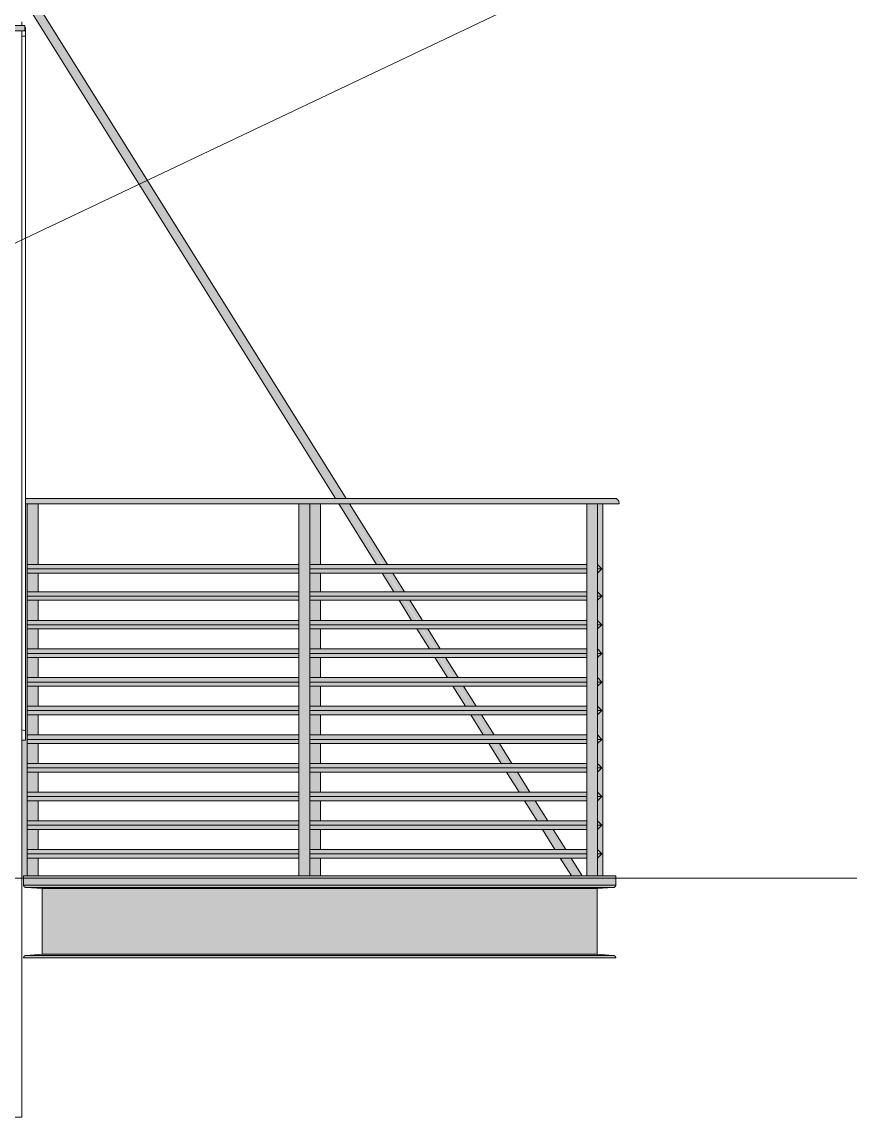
# Model space of a CAD drawing. Header units: inches. Extents: x 1750 to 8392, y -297 to 660.
# Drawn here: x 7024.7 to 7115.7, y 109.7 to 230.1 of the extents above; entities that cross this region are included whole.
import ezdxf

# ---------------------------------------------------------------- set-up
doc = ezdxf.new("R2010")
doc.units = ezdxf.units.IN
doc.header["$MEASUREMENT"] = 0
doc.linetypes.add('Grid Line 1_2_', pattern=[0.875, 0.5, -0.125, 0.125, -0.125])
for name, color, linetype, lineweight in [('0-4', 50, 'Continuous', 5), ('A-FLOR-3', 192, 'Continuous', 5), ('A-FLOR-4', 192, 'Continuous', 9), ('A-FLOR-HRAL', 11, 'Continuous', 9), ('A-FLOR-LEVL-1', 51, 'Grid Line 1_2_', 9), ('A-GLAZ-1', 151, 'Continuous', 9), ('A-GLAZ-2', 151, 'Continuous', 20), ('A-WALL-1', 113, 'Continuous', 9), ('G-ANNO-TEXT', 231, 'Continuous', 9)]:
    doc.layers.add(name, color=color, linetype=linetype, lineweight=lineweight)

# ---------------------------------------------------------------- blocks, each defined once
blk = doc.blocks.new('CTR - 1st Phase -Stairs _ Elevators_rvt-2-BUILDING ELEVATION - NORTH')
at = {"layer": 'A-FLOR-LEVL-1'}
blk.add_line((-12376.81, 136), (-9659.78, 136), dxfattribs=at)
blk = doc.blocks.new('Basic Wall _ EXT - FIBER CEMENT - LARGE - ___-2505168-BUILDING ELEVATION - NORTH')
at = {"layer": 'A-WALL-1'}
h = blk.add_hatch(color=256, dxfattribs=at)
h.paths.add_polyline_path([(-9981.91, 229.15), (-9979.87, 229.15), (-9979.87, 229.73), (-10133.33, 229.73), (-10133.33, 229.5), (-10127.79, 229.5), (-10127.79, 229.15), (-10089.01, 229.15), (-10089.01, 229.5), (-10050.99, 229.5), (-10050.99, 229.15), (-10050.61, 229.15), (-10050.61, 229.5), (-10012.59, 229.5), (-10012.59, 229.15), (-9983.22, 229.15)], flags=0)
h.paths.add_polyline_path([(-12117.93, 229.15), (-12086, 229.15), (-12086, 229.5), (-12047.98, 229.5), (-12047.98, 229.15), (-12047.6, 229.15), (-12047.6, 229.5), (-12009.58, 229.5), (-12009.58, 229.15), (-12005.99, 229.15), (-12005.99, 229.73), (-12118.91, 229.73), (-12118.91, 229.15), (-12117.97, 229.15)], flags=0)
h.paths.add_polyline_path([(-11995.94, 229.15), (-11965.44, 229.15), (-11965.44, 229.73), (-11995.94, 229.73)], flags=0)
h.paths.add_polyline_path([(-11964.44, 229.15), (-11861.95, 229.15), (-11861.95, 229.73), (-11964.44, 229.73)], flags=0)
h.paths.add_polyline_path([(-11860.95, 229.15), (-11817.01, 229.15), (-11817.01, 229.5), (-11778.99, 229.5), (-11778.99, 229.15), (-11663.41, 229.15), (-11663.41, 229.5), (-11625.39, 229.5), (-11625.39, 229.15), (-11625.01, 229.15), (-11625.01, 229.5), (-11586.99, 229.5), (-11586.99, 229.15), (-11428.98, 229.15), (-11428.98, 229.73), (-11860.95, 229.73), (-11860.95, 229.5)], flags=0)
h.paths.add_polyline_path([(-11427.98, 229.15), (-11394.24, 229.15), (-11394.24, 229.5), (-11356.22, 229.5), (-11356.22, 229.15), (-11321.9, 229.15), (-11321.9, 229.73), (-11427.98, 229.73)], flags=0)
h.paths.add_polyline_path([(-11320.9, 229.15), (-11208.91, 229.15), (-11208.91, 229.73), (-11320.9, 229.73), (-11320.9, 229.5)], flags=0)
h.paths.add_polyline_path([(-10167.14, 229.15), (-10165.81, 229.15), (-10165.81, 229.5), (-10134.33, 229.5), (-10134.33, 229.73), (-10236.83, 229.73), (-10236.83, 229.15), (-10167.33, 229.15)], flags=0)
h.paths.add_polyline_path([(-10238.78, 229.15), (-10237.83, 229.15), (-10237.83, 229.73), (-11207.91, 229.73), (-11207.91, 229.15), (-11202.61, 229.15), (-11202.61, 229.5), (-11164.59, 229.5), (-11164.59, 229.15), (-11049.01, 229.15), (-11049.01, 229.5), (-11010.99, 229.5), (-11010.99, 229.15), (-11010.61, 229.15), (-11010.61, 229.5), (-10972.59, 229.5), (-10972.55, 229.15), (-10895.41, 229.15), (-10895.41, 229.5), (-10857.39, 229.5), (-10857.39, 229.15), (-10818.99, 229.15), (-10818.99, 229.5), (-10780.97, 229.5), (-10780.97, 229.15), (-10665.2, 229.15), (-10665.2, 229.5), (-10627.18, 229.5), (-10627.18, 229.15), (-10626.8, 229.15), (-10626.8, 229.5), (-10588.78, 229.5), (-10588.78, 229.15), (-10473.01, 229.15), (-10473.01, 229.5), (-10434.99, 229.5), (-10434.99, 229.15), (-10319.41, 229.15), (-10319.41, 229.5), (-10281.39, 229.5), (-10281.39, 229.15), (-10281.01, 229.15), (-10281.01, 229.5), (-10242.99, 229.5), (-10242.99, 229.15), (-10239.52, 229.15)], flags=0)
for p, q in [((-10133.33, 229.73), (-9979.87, 229.73)), ((-10012.59, 229.15), (-9979.87, 229.15)), ((-9980.19, 229.75), (-9979.87, 229.73)), ((-9979.87, 229.73), (-9979.87, 229.15))]:
    blk.add_line(p, q, dxfattribs=at)
blk = doc.blocks.new('Window-Double_Hung-Andersen-400_Series-Tilt_Wash - 2nd Floor-2637013-BUILDING ELEVATION - NORTH')
at = {"layer": 'A-GLAZ-2'}
for p, q in [((-9979.81, 229.5), (-9979.87, 229.5)), ((-9979.81, 151.19), (-9979.81, 229.5)), ((-9979.81, 228.56), (-9980.19, 228.56)), ((-9979.81, 152.22), (-9980.19, 152.32)), ((-9980.19, 151.19), (-9979.81, 151.19))]:
    blk.add_line(p, q, dxfattribs=at)
blk = doc.blocks.new('Railing - Baluster_01-V76-BUILDING ELEVATION - NORTH')
at = {"layer": 'A-FLOR-HRAL'}
h = blk.add_hatch(color=256, dxfattribs=at)
h.paths.add_polyline_path([(-12150.21, 136.25), (-12149.03, 136.25), (-12149.03, 138.2), (-12150.21, 138.2)], flags=0)
h.paths.add_polyline_path([(-12149.03, 139.15), (-12149.03, 141.35), (-12150.21, 141.35), (-12150.21, 139.15)], flags=0)
h.paths.add_polyline_path([(-12150.21, 142.3), (-12149.03, 142.3), (-12149.03, 144.5), (-12150.21, 144.5), (-12150.21, 144.12)], flags=0)
h.paths.add_polyline_path([(-12149.03, 145.45), (-12149.03, 147.65), (-12150.21, 147.65), (-12150.21, 145.45)], flags=0)
h.paths.add_polyline_path([(-12149.03, 148.6), (-12149.03, 150.8), (-12150.21, 150.8), (-12150.21, 148.6)], flags=0)
h.paths.add_polyline_path([(-12150.21, 151.75), (-12149.03, 151.75), (-12149.03, 153.95), (-12150.21, 153.95)], flags=0)
h.paths.add_polyline_path([(-12149.03, 154.9), (-12149.03, 157.1), (-12150.21, 157.1), (-12150.21, 154.9)], flags=0)
h.paths.add_polyline_path([(-12150.21, 158.05), (-12149.03, 158.05), (-12149.03, 160.25), (-12150.21, 160.25)], flags=0)
h.paths.add_polyline_path([(-12150.21, 161.2), (-12149.03, 161.2), (-12149.03, 163.4), (-12150.21, 163.4)], flags=0)
h.paths.add_polyline_path([(-12150.21, 164.35), (-12149.03, 164.35), (-12149.03, 166.55), (-12150.21, 166.55)], flags=0)
h.paths.add_polyline_path([(-12150.21, 167.5), (-12149.03, 167.5), (-12149.03, 169.55), (-12150.21, 169.55), (-12150.21, 168.05)], flags=0)
h.paths.add_polyline_path([(-12149.03, 170.5), (-12149.03, 177.15), (-12150.21, 177.15), (-12150.21, 170.5)], flags=0)
for p, q in [((-12149.03, 177.15), (-12149.03, 170.5)), ((-12149.03, 169.55), (-12149.03, 167.5)), ((-12149.03, 166.55), (-12149.03, 164.35)), ((-12149.03, 163.4), (-12149.03, 161.2)), ((-12149.03, 160.25), (-12149.03, 158.05)), ((-12149.03, 157.1), (-12149.03, 154.9)), ((-12149.03, 153.95), (-12149.03, 151.75)), ((-12149.03, 150.8), (-12149.03, 148.6)), ((-12149.03, 147.65), (-12149.03, 145.45)), ((-12149.03, 144.5), (-12149.03, 142.3)), ((-12149.03, 141.35), (-12149.03, 139.15)), ((-12149.03, 138.2), (-12149.03, 136.25))]:
    blk.add_line(p, q, dxfattribs=at)
blk = doc.blocks.new('Railing - Baluster_01-2548053-BUILDING ELEVATION - NORTH')
at = {"layer": 'A-FLOR-HRAL'}
blk.add_hatch(color=256, dxfattribs=at).paths.add_polyline_path([(-11431.39, 136.25), (-11431.39, 138.2), (-11431.86, 138.68), (-11431.39, 139.15), (-11431.39, 141.35), (-11431.86, 141.83), (-11431.39, 142.3), (-11431.39, 144.5), (-11431.86, 144.98), (-11431.39, 145.45), (-11431.39, 147.65), (-11431.86, 148.12), (-11431.39, 148.6), (-11431.39, 150.8), (-11431.86, 151.27), (-11431.39, 151.75), (-11431.39, 153.95), (-11431.86, 154.43), (-11431.39, 154.9), (-11431.39, 157.1), (-11431.86, 157.57), (-11431.39, 158.05), (-11431.39, 160.25), (-11431.86, 160.72), (-11431.39, 161.2), (-11431.39, 163.4), (-11431.86, 163.87), (-11431.39, 164.35), (-11431.39, 166.55), (-11431.86, 167.02), (-11431.39, 167.5), (-11431.39, 169.55), (-11431.86, 170.02), (-11431.39, 170.5), (-11431.39, 177.15), (-11431.98, 177.15), (-11431.98, 136.25)], flags=0)
blk.add_line((-11431.98, 136.25), (-11431.98, 177.15), dxfattribs=at)
blk = doc.blocks.new('Railing - Baluster_01-V74-BUILDING ELEVATION - NORTH')
at = {"layer": 'A-FLOR-HRAL'}
blk.add_hatch(color=256, dxfattribs=at).paths.add_polyline_path([(-11388.12, 136.25), (-11388.12, 177.15), (-11389.31, 177.15), (-11389.31, 136.25)], flags=0)
for p, q in [((-11389.31, 177.15), (-11389.31, 136.25)), ((-11388.12, 136.25), (-11388.12, 177.15))]:
    blk.add_line(p, q, dxfattribs=at)
blk = doc.blocks.new('Railing - Baluster_01-V79-BUILDING ELEVATION - NORTH')
at = {"layer": 'A-FLOR-HRAL'}
blk.add_hatch(color=256, dxfattribs=at).paths.add_polyline_path([(-9980.19, 136), (-9980, 136), (-9980, 136.25), (-9979.6, 136.25), (-9979.6, 177.15), (-9979.81, 177.15), (-9979.81, 151.19), (-9980.19, 151.19), (-9980.19, 144.12)], flags=0)
for p, q in [((-9979.6, 177.15), (-9979.6, 136.25)), ((-9980, 136), (-9980.19, 136))]:
    blk.add_line(p, q, dxfattribs=at)
blk = doc.blocks.new('Railing - Railing-2569636-BUILDING ELEVATION - NORTH')
at = {"layer": 'A-FLOR-HRAL'}
for points in [[(-9916.94, 177.28), (-9914.58, 177.28), (-9914.64, 177.51), (-9914.81, 177.69), (-9915.05, 177.75), (-9979.81, 177.73), (-9979.81, 177.28), (-9917.53, 177.28)], [(-9978.42, 177.15), (-9914.58, 177.15), (-9914.58, 177.28), (-9979.81, 177.28), (-9979.81, 177.15), (-9979.6, 177.15)]]:
    blk.add_hatch(color=256, dxfattribs=at).paths.add_polyline_path(points, flags=0)
h = blk.add_hatch(color=256, dxfattribs=at)
h.paths.add_polyline_path([(-9940.28, 170.02), (-9918.12, 170.02), (-9918.12, 170.5), (-9948.56, 170.5), (-9948.56, 170.02), (-9940.32, 170.02)], flags=0)
h.paths.add_polyline_path([(-9916.47, 170.02), (-9916.94, 170.5), (-9916.94, 170.02)], flags=0)
h.paths.add_polyline_path([(-9978.42, 170.02), (-9949.75, 170.02), (-9949.75, 170.5), (-9979.6, 170.5), (-9979.6, 170.02)], flags=0)
h = blk.add_hatch(color=256, dxfattribs=at)
h.paths.add_polyline_path([(-9978.42, 169.55), (-9949.75, 169.55), (-9949.75, 170.02), (-9979.6, 170.02), (-9979.6, 169.55)], flags=0)
h.paths.add_polyline_path([(-9933.94, 169.55), (-9918.12, 169.55), (-9918.12, 170.02), (-9948.56, 170.02), (-9948.56, 169.55), (-9938.86, 169.55)], flags=0)
h.paths.add_polyline_path([(-9916.94, 169.55), (-9916.47, 170.02), (-9916.94, 170.02)], flags=0)
h = blk.add_hatch(color=256, dxfattribs=at)
h.paths.add_polyline_path([(-9937.87, 167.02), (-9918.12, 167.02), (-9918.12, 167.5), (-9948.56, 167.5), (-9948.56, 167.02), (-9937.87, 167.02)], flags=0)
h.paths.add_polyline_path([(-9916.47, 167.02), (-9916.94, 167.5), (-9916.94, 167.02)], flags=0)
h.paths.add_polyline_path([(-9978.42, 167.02), (-9949.75, 167.02), (-9949.75, 167.5), (-9979.6, 167.5), (-9979.6, 167.02)], flags=0)
h = blk.add_hatch(color=256, dxfattribs=at)
h.paths.add_polyline_path([(-9978.42, 166.55), (-9949.75, 166.55), (-9949.75, 167.02), (-9979.6, 167.02), (-9979.6, 166.55)], flags=0)
h.paths.add_polyline_path([(-9924.08, 166.55), (-9918.12, 166.55), (-9918.12, 167.02), (-9948.56, 167.02), (-9948.56, 166.55), (-9933.94, 166.55)], flags=0)
h.paths.add_polyline_path([(-9916.94, 166.55), (-9916.47, 167.02), (-9916.94, 167.02)], flags=0)
h = blk.add_hatch(color=256, dxfattribs=at)
h.paths.add_polyline_path([(-9979.6, 163.87), (-9949.75, 163.87), (-9949.75, 164.35), (-9979.6, 164.35)], flags=0)
h.paths.add_polyline_path([(-9916.47, 163.87), (-9916.94, 164.35), (-9916.94, 163.87)], flags=0)
h.paths.add_polyline_path([(-9918.12, 163.87), (-9918.12, 164.35), (-9948.56, 164.35), (-9948.56, 163.87), (-9924.08, 163.87)], flags=0)
h = blk.add_hatch(color=256, dxfattribs=at)
h.paths.add_polyline_path([(-9978.42, 163.4), (-9949.75, 163.4), (-9949.75, 163.87), (-9979.6, 163.87), (-9979.6, 163.4)], flags=0)
h.paths.add_polyline_path([(-9924.08, 163.4), (-9918.12, 163.4), (-9918.12, 163.87), (-9948.56, 163.87), (-9948.56, 163.4), (-9933.94, 163.4)], flags=0)
h.paths.add_polyline_path([(-9916.94, 163.4), (-9916.47, 163.87), (-9916.94, 163.87)], flags=0)
h = blk.add_hatch(color=256, dxfattribs=at)
h.paths.add_polyline_path([(-9916.47, 160.72), (-9916.94, 161.2), (-9916.94, 160.72)], flags=0)
h.paths.add_polyline_path([(-9978.42, 160.72), (-9949.75, 160.72), (-9949.75, 161.2), (-9979.6, 161.2), (-9979.6, 160.72)], flags=0)
h.paths.add_polyline_path([(-9918.12, 160.72), (-9918.12, 161.2), (-9948.56, 161.2), (-9948.56, 160.72), (-9924.08, 160.72)], flags=0)
h = blk.add_hatch(color=256, dxfattribs=at)
h.paths.add_polyline_path([(-9978.42, 160.25), (-9949.75, 160.25), (-9949.75, 160.72), (-9979.6, 160.72), (-9979.6, 160.25)], flags=0)
h.paths.add_polyline_path([(-9916.94, 160.25), (-9916.47, 160.72), (-9916.94, 160.72)], flags=0)
h.paths.add_polyline_path([(-9924.08, 160.25), (-9918.12, 160.25), (-9918.12, 160.72), (-9948.56, 160.72), (-9948.56, 160.25), (-9929.01, 160.25)], flags=0)
h = blk.add_hatch(color=256, dxfattribs=at)
h.paths.add_polyline_path([(-9932.51, 157.57), (-9918.12, 157.57), (-9918.12, 158.05), (-9948.56, 158.05), (-9948.56, 157.57), (-9932.52, 157.57)], flags=0)
h.paths.add_polyline_path([(-9916.47, 157.57), (-9916.94, 158.05), (-9916.94, 157.57)], flags=0)
h.paths.add_polyline_path([(-9978.42, 157.57), (-9949.75, 157.57), (-9949.75, 158.05), (-9979.6, 158.05), (-9979.6, 157.57)], flags=0)
h = blk.add_hatch(color=256, dxfattribs=at)
h.paths.add_polyline_path([(-9916.94, 157.1), (-9916.47, 157.57), (-9916.94, 157.57)], flags=0)
h.paths.add_polyline_path([(-9979.6, 157.1), (-9949.75, 157.1), (-9949.75, 157.57), (-9979.6, 157.57)], flags=0)
h.paths.add_polyline_path([(-9924.08, 157.1), (-9918.12, 157.1), (-9918.12, 157.57), (-9948.56, 157.57), (-9948.56, 157.1), (-9929.01, 157.1)], flags=0)
h = blk.add_hatch(color=256, dxfattribs=at)
h.paths.add_polyline_path([(-9978.42, 154.43), (-9949.75, 154.43), (-9949.75, 154.9), (-9979.6, 154.9), (-9979.6, 154.43)], flags=0)
h.paths.add_polyline_path([(-9918.12, 154.43), (-9918.12, 154.9), (-9948.56, 154.9), (-9948.56, 154.43), (-9924.08, 154.43)], flags=0)
h.paths.add_polyline_path([(-9916.47, 154.43), (-9916.94, 154.9), (-9916.94, 154.43)], flags=0)
h = blk.add_hatch(color=256, dxfattribs=at)
h.paths.add_polyline_path([(-9930.25, 153.95), (-9918.12, 153.95), (-9918.12, 154.43), (-9948.56, 154.43), (-9948.56, 153.95), (-9930.26, 153.95)], flags=0)
h.paths.add_polyline_path([(-9978.42, 153.95), (-9949.75, 153.95), (-9949.75, 154.43), (-9979.6, 154.43), (-9979.6, 153.95)], flags=0)
h.paths.add_polyline_path([(-9916.94, 153.95), (-9916.47, 154.43), (-9916.94, 154.43)], flags=0)
h = blk.add_hatch(color=256, dxfattribs=at)
h.paths.add_polyline_path([(-9979.6, 151.27), (-9949.75, 151.27), (-9949.75, 151.75), (-9979.6, 151.75)], flags=0)
h.paths.add_polyline_path([(-9918.12, 151.27), (-9918.12, 151.75), (-9948.56, 151.75), (-9948.56, 151.27), (-9924.08, 151.27)], flags=0)
h.paths.add_polyline_path([(-9916.47, 151.27), (-9916.94, 151.75), (-9916.94, 151.27)], flags=0)
h = blk.add_hatch(color=256, dxfattribs=at)
h.paths.add_polyline_path([(-9979.6, 150.8), (-9949.75, 150.8), (-9949.75, 151.27), (-9979.6, 151.27), (-9979.6, 151.04)], flags=0)
h.paths.add_polyline_path([(-9918.12, 150.8), (-9918.12, 151.27), (-9948.56, 151.27), (-9948.56, 150.8), (-9924.08, 150.8)], flags=0)
h.paths.add_polyline_path([(-9916.94, 150.8), (-9916.47, 151.27), (-9916.94, 151.27)], flags=0)
h = blk.add_hatch(color=256, dxfattribs=at)
h.paths.add_polyline_path([(-9926.49, 148.12), (-9918.12, 148.12), (-9918.12, 148.6), (-9948.56, 148.6), (-9948.56, 148.12), (-9926.62, 148.12)], flags=0)
h.paths.add_polyline_path([(-9978.42, 148.12), (-9949.75, 148.12), (-9949.75, 148.6), (-9979.6, 148.6), (-9979.6, 148.12)], flags=0)
h.paths.add_polyline_path([(-9916.47, 148.12), (-9916.94, 148.6), (-9916.94, 148.12)], flags=0)
h = blk.add_hatch(color=256, dxfattribs=at)
h.paths.add_polyline_path([(-9979.6, 147.65), (-9949.75, 147.65), (-9949.75, 148.12), (-9979.6, 148.12)], flags=0)
h.paths.add_polyline_path([(-9918.12, 147.65), (-9918.12, 148.12), (-9948.56, 148.12), (-9948.56, 147.65), (-9924.08, 147.65)], flags=0)
h.paths.add_polyline_path([(-9916.94, 147.65), (-9916.47, 148.12), (-9916.94, 148.12)], flags=0)
h = blk.add_hatch(color=256, dxfattribs=at)
h.paths.add_polyline_path([(-9924.08, 144.98), (-9918.12, 144.98), (-9918.12, 145.45), (-9948.56, 145.45), (-9948.56, 144.98), (-9924.08, 144.98)], flags=0)
h.paths.add_polyline_path([(-9979.53, 144.98), (-9949.75, 144.98), (-9949.75, 145.45), (-9979.6, 145.45), (-9979.6, 144.98)], flags=0)
h.paths.add_polyline_path([(-9916.47, 144.98), (-9916.94, 145.45), (-9916.94, 144.98)], flags=0)
h = blk.add_hatch(color=256, dxfattribs=at)
h.paths.add_polyline_path([(-9923.97, 144.5), (-9918.12, 144.5), (-9918.12, 144.98), (-9948.56, 144.98), (-9948.56, 144.5), (-9924.07, 144.5)], flags=0)
h.paths.add_polyline_path([(-9979.51, 144.5), (-9949.75, 144.5), (-9949.75, 144.98), (-9979.6, 144.98), (-9979.6, 144.5)], flags=0)
h.paths.add_polyline_path([(-9916.94, 144.5), (-9916.47, 144.98), (-9916.94, 144.98)], flags=0)
h = blk.add_hatch(color=256, dxfattribs=at)
h.paths.add_polyline_path([(-9922.69, 141.83), (-9918.12, 141.83), (-9918.12, 142.3), (-9948.56, 142.3), (-9948.56, 141.83), (-9922.7, 141.83)], flags=0)
h.paths.add_polyline_path([(-9916.47, 141.83), (-9916.94, 142.3), (-9916.94, 141.83)], flags=0)
h.paths.add_polyline_path([(-9978.42, 141.83), (-9949.75, 141.83), (-9949.75, 142.3), (-9979.6, 142.3), (-9979.6, 141.83)], flags=0)
h = blk.add_hatch(color=256, dxfattribs=at)
h.paths.add_polyline_path([(-9978.42, 141.35), (-9949.75, 141.35), (-9949.75, 141.83), (-9979.6, 141.83), (-9979.6, 141.35)], flags=0)
h.paths.add_polyline_path([(-9919.15, 141.35), (-9918.12, 141.35), (-9918.12, 141.83), (-9948.56, 141.83), (-9948.56, 141.35), (-9921.82, 141.35)], flags=0)
h.paths.add_polyline_path([(-9916.94, 141.35), (-9916.47, 141.83), (-9916.94, 141.83)], flags=0)
h = blk.add_hatch(color=256, dxfattribs=at)
h.paths.add_polyline_path([(-9920.73, 138.68), (-9918.12, 138.68), (-9918.12, 139.15), (-9948.56, 139.15), (-9948.56, 138.68), (-9920.74, 138.68)], flags=0)
h.paths.add_polyline_path([(-9916.47, 138.68), (-9916.94, 139.15), (-9916.94, 138.68)], flags=0)
h.paths.add_polyline_path([(-9978.42, 138.68), (-9949.75, 138.68), (-9949.75, 139.15), (-9979.6, 139.15), (-9979.6, 138.68)], flags=0)
h = blk.add_hatch(color=256, dxfattribs=at)
h.paths.add_polyline_path([(-9920.43, 138.2), (-9918.12, 138.2), (-9918.12, 138.68), (-9948.56, 138.68), (-9948.56, 138.2), (-9920.44, 138.2)], flags=0)
h.paths.add_polyline_path([(-9979.6, 138.2), (-9949.75, 138.2), (-9949.75, 138.68), (-9979.6, 138.68)], flags=0)
h.paths.add_polyline_path([(-9916.94, 138.2), (-9916.47, 138.68), (-9916.94, 138.68)], flags=0)
for p, q in [((-9915.05, 177.75), (-9979.81, 177.75)), ((-9914.58, 177.15), (-9979.81, 177.15)), ((-9914.58, 177.15), (-9914.58, 177.28)), ((-9979.6, 170.5), (-9949.75, 170.5)), ((-9949.75, 170.02), (-9979.6, 170.02)), ((-9948.56, 170.5), (-9918.12, 170.5)), ((-9918.12, 170.02), (-9948.56, 170.02)), ((-9916.47, 170.02), (-9916.94, 170.5)), ((-9916.94, 169.55), (-9916.47, 170.02)), ((-9916.47, 170.02), (-9916.94, 170.02)), ((-9949.75, 169.55), (-9979.6, 169.55)), ((-9918.12, 169.55), (-9948.56, 169.55)), ((-9979.6, 167.5), (-9949.75, 167.5)), ((-9948.56, 167.5), (-9918.12, 167.5)), ((-9916.47, 167.02), (-9916.94, 167.5)), ((-9949.75, 167.02), (-9979.6, 167.02)), ((-9949.75, 166.55), (-9979.6, 166.55)), ((-9918.12, 167.02), (-9948.56, 167.02)), ((-9918.12, 166.55), (-9948.56, 166.55)), ((-9916.94, 166.55), (-9916.47, 167.02)), ((-9916.47, 167.02), (-9916.94, 167.02)), ((-9979.6, 164.35), (-9949.75, 164.35)), ((-9949.75, 163.87), (-9979.6, 163.87)), ((-9948.56, 164.35), (-9918.12, 164.35)), ((-9918.12, 163.87), (-9948.56, 163.87)), ((-9916.47, 163.87), (-9916.94, 164.35)), ((-9916.94, 163.4), (-9916.47, 163.87)), ((-9916.47, 163.87), (-9916.94, 163.87)), ((-9949.75, 163.4), (-9979.6, 163.4)), ((-9918.12, 163.4), (-9948.56, 163.4)), ((-9979.6, 161.2), (-9949.75, 161.2)), ((-9949.75, 160.72), (-9979.6, 160.72)), ((-9949.75, 160.25), (-9979.6, 160.25)), ((-9948.56, 161.2), (-9918.12, 161.2)), ((-9918.12, 160.72), (-9948.56, 160.72)), ((-9918.12, 160.25), (-9948.56, 160.25)), ((-9916.47, 160.72), (-9916.94, 161.2)), ((-9916.94, 160.25), (-9916.47, 160.72)), ((-9916.47, 160.72), (-9916.94, 160.72)), ((-9979.6, 158.05), (-9949.75, 158.05)), ((-9948.56, 158.05), (-9918.12, 158.05)), ((-9916.47, 157.57), (-9916.94, 158.05)), ((-9949.75, 157.57), (-9979.6, 157.57)), ((-9949.75, 157.1), (-9979.6, 157.1)), ((-9918.12, 157.57), (-9948.56, 157.57)), ((-9918.12, 157.1), (-9948.56, 157.1)), ((-9916.94, 157.1), (-9916.47, 157.57)), ((-9916.47, 157.57), (-9916.94, 157.57)), ((-9979.6, 154.9), (-9949.75, 154.9)), ((-9949.75, 154.43), (-9979.6, 154.43)), ((-9948.56, 154.9), (-9918.12, 154.9)), ((-9918.12, 154.43), (-9948.56, 154.43)), ((-9916.47, 154.43), (-9916.94, 154.9)), ((-9916.94, 153.95), (-9916.47, 154.43)), ((-9916.47, 154.43), (-9916.94, 154.43)), ((-9949.75, 153.95), (-9979.6, 153.95)), ((-9918.12, 153.95), (-9948.56, 153.95)), ((-9979.6, 151.75), (-9949.75, 151.75)), ((-9948.56, 151.75), (-9918.12, 151.75)), ((-9916.47, 151.27), (-9916.94, 151.75)), ((-9949.75, 151.27), (-9979.6, 151.27)), ((-9949.75, 150.8), (-9979.6, 150.8)), ((-9918.12, 151.27), (-9948.56, 151.27)), ((-9918.12, 150.8), (-9948.56, 150.8)), ((-9916.94, 150.8), (-9916.47, 151.27)), ((-9916.47, 151.27), (-9916.94, 151.27)), ((-9979.6, 148.6), (-9949.75, 148.6)), ((-9949.75, 148.12), (-9979.6, 148.12)), ((-9948.56, 148.6), (-9918.12, 148.6)), ((-9918.12, 148.12), (-9948.56, 148.12)), ((-9916.47, 148.12), (-9916.94, 148.6)), ((-9916.94, 147.65), (-9916.47, 148.12)), ((-9916.47, 148.12), (-9916.94, 148.12)), ((-9949.75, 147.65), (-9979.6, 147.65)), ((-9918.12, 147.65), (-9948.56, 147.65)), ((-9979.6, 145.45), (-9949.75, 145.45)), ((-9949.75, 144.98), (-9979.6, 144.98)), ((-9949.75, 144.5), (-9979.6, 144.5)), ((-9948.56, 145.45), (-9918.12, 145.45)), ((-9918.12, 144.98), (-9948.56, 144.98)), ((-9918.12, 144.5), (-9948.56, 144.5)), ((-9916.47, 144.98), (-9916.94, 145.45)), ((-9916.94, 144.5), (-9916.47, 144.98)), ((-9916.47, 144.98), (-9916.94, 144.98)), ((-9979.6, 142.3), (-9949.75, 142.3)), ((-9948.56, 142.3), (-9918.12, 142.3)), ((-9916.47, 141.83), (-9916.94, 142.3)), ((-9949.75, 141.83), (-9979.6, 141.83)), ((-9949.75, 141.35), (-9979.6, 141.35)), ((-9918.12, 141.83), (-9948.56, 141.83)), ((-9918.12, 141.35), (-9948.56, 141.35)), ((-9916.94, 141.35), (-9916.47, 141.83)), ((-9916.47, 141.83), (-9916.94, 141.83)), ((-9979.6, 139.15), (-9949.75, 139.15)), ((-9949.75, 138.68), (-9979.6, 138.68)), ((-9948.56, 139.15), (-9918.12, 139.15)), ((-9918.12, 138.68), (-9948.56, 138.68)), ((-9916.47, 138.68), (-9916.94, 139.15)), ((-9916.94, 138.2), (-9916.47, 138.68)), ((-9916.47, 138.68), (-9916.94, 138.68)), ((-9949.75, 138.2), (-9979.6, 138.2)), ((-9918.12, 138.2), (-9948.56, 138.2))]:
    blk.add_line(p, q, dxfattribs=at)
blk.add_open_spline([(-9914.58, 177.28), (-9914.58, 177.32), (-9914.59, 177.38), (-9914.61, 177.46), (-9914.64, 177.51), (-9914.67, 177.56), (-9914.69, 177.59), (-9914.72, 177.62), (-9914.76, 177.65), (-9914.8, 177.68), (-9914.84, 177.7), (-9914.88, 177.72), (-9914.95, 177.74), (-9915.01, 177.75), (-9915.05, 177.75)], degree=3, knots=[0, 0, 0, 0, 0.166667, 0.25, 0.333333, 0.416667, 0.458333, 0.5, 0.583333, 0.666667, 0.708333, 0.75, 0.833333, 1, 1, 1, 1], dxfattribs=at)
for name, p in [('Railing - Baluster_01-V79-BUILDING ELEVATION - NORTH', (0, 0)), ('Railing - Baluster_01-V76-BUILDING ELEVATION - NORTH', (2170.62, 0)), ('Railing - Baluster_01-V76-BUILDING ELEVATION - NORTH', (2201.65, 0))]:
    blk.add_blockref(name, p)
at = {"extrusion": (0, 0, -1), "zscale": -1}
for name, p in [('Railing - Baluster_01-V74-BUILDING ELEVATION - NORTH', (21337.87, 0)), ('Railing - Baluster_01-V74-BUILDING ELEVATION - NORTH', (21306.24, 0)), ('Railing - Baluster_01-2548053-BUILDING ELEVATION - NORTH', (21348.33, 0))]:
    blk.add_blockref(name, p, dxfattribs=at)
blk = doc.blocks.new('Walls 13 - Walls 1-2569652-BUILDING ELEVATION - NORTH')
at = {"layer": 'A-WALL-1'}
h = blk.add_hatch(color=256, dxfattribs=at)
h.paths.add_polyline_path([(-9923.59, 142.3), (-9923.59, 142.3), (-9924.08, 143.08)], flags=0)
h.paths.add_polyline_path([(-9927.53, 148.6), (-9927.53, 148.6), (-9928.47, 150.1)], flags=0)
h.paths.add_polyline_path([(-9929.49, 151.75), (-9929.49, 151.75), (-9930.87, 153.95)], flags=0)
h.paths.add_polyline_path([(-9929.47, 151.75), (-9929.47, 151.75), (-9929.47, 151.75)], flags=0)
h.paths.add_polyline_path([(-9931.46, 154.9), (-9931.46, 154.9), (-9932.21, 156.09)], flags=0)
h.paths.add_polyline_path([(-9933.43, 158.05), (-9933.43, 158.05), (-9933.94, 158.86)], flags=0)
h.paths.add_polyline_path([(-9935.4, 161.2), (-9935.4, 161.2), (-9935.94, 162.07)], flags=0)
h.paths.add_polyline_path([(-9935.38, 161.2), (-9935.38, 161.2), (-9935.38, 161.2)], flags=0)
h.paths.add_polyline_path([(-9939.31, 167.5), (-9939.31, 167.5), (-9939.32, 167.5)], flags=0)
h.paths.add_polyline_path([(-9945.72, 177.75), (-9945.72, 177.75), (-9947.14, 180.02)], flags=0)
h.paths.add_polyline_path([(-9945.74, 177.75), (-9945.74, 177.75), (-9947.16, 180.02)], flags=0)
h.paths.add_polyline_path([(-9954.47, 191.98), (-9954.45, 191.98), (-9961.94, 203.95)], flags=0)
h.paths.add_polyline_path([(-9954.35, 191.98), (-9954.33, 191.98), (-9961.83, 203.95)], flags=0)
h.paths.add_polyline_path([(-9973.37, 222.63), (-9973.37, 222.69), (-9976.64, 227.88)], flags=0)
h = blk.add_hatch(color=256, dxfattribs=at)
h.paths.add_polyline_path([(-9920.44, 139.15), (-9920.44, 139.15), (-9921.82, 141.35)], flags=0)
h.paths.add_polyline_path([(-9922.41, 142.3), (-9922.41, 142.3), (-9923.55, 144.12)], flags=0)
h.paths.add_polyline_path([(-9924.38, 145.45), (-9924.38, 145.45), (-9925.76, 147.65)], flags=0)
h.paths.add_polyline_path([(-9929.01, 152.82), (-9929.01, 152.82), (-9929.71, 153.95)], flags=0)
h.paths.add_polyline_path([(-9930.3, 154.9), (-9930.3, 154.9), (-9931.05, 156.09)], flags=0)
h.paths.add_polyline_path([(-9930.28, 154.9), (-9930.28, 154.9), (-9931.03, 156.09)], flags=0)
h.paths.add_polyline_path([(-9932.27, 158.05), (-9932.27, 158.05), (-9933.65, 160.25)], flags=0)
h.paths.add_polyline_path([(-9932.25, 158.05), (-9932.25, 158.05), (-9933.63, 160.25)], flags=0)
h.paths.add_polyline_path([(-9934.24, 161.2), (-9934.24, 161.2), (-9934.79, 162.07)], flags=0)
h.paths.add_polyline_path([(-9936.21, 164.35), (-9936.21, 164.35), (-9937.59, 166.55)], flags=0)
h.paths.add_polyline_path([(-9938.16, 167.5), (-9938.16, 167.5), (-9938.5, 168.05)], flags=0)
h.paths.add_polyline_path([(-9940.05, 170.5), (-9940.05, 170.5), (-9942.26, 174.03)], flags=0)
h.paths.add_polyline_path([(-9940.03, 170.5), (-9940.03, 170.5), (-9942.24, 174.03)], flags=0)
h.paths.add_polyline_path([(-9944.58, 177.75), (-9944.58, 177.75), (-9944.59, 177.75)], flags=0)
h.paths.add_polyline_path([(-9953.76, 191.98), (-9953.74, 191.98), (-9961.24, 203.95)], flags=0)
h.paths.add_polyline_path([(-9973.37, 223.12), (-9973.37, 223.19), (-9976.33, 227.88)], flags=0)
for p, q in [((-9944.56, 177.74), (-9979.25, 233.26)), ((-9979.25, 231.38), (-9945.73, 177.73)), ((-9945.37, 177.15), (-9941.21, 170.5)), ((-9940.03, 170.5), (-9944.19, 177.15)), ((-9940.62, 169.55), (-9939.33, 167.5)), ((-9938.16, 167.5), (-9939.44, 169.55)), ((-9938.74, 166.55), (-9937.37, 164.35)), ((-9936.19, 164.35), (-9937.56, 166.55)), ((-9936.78, 163.4), (-9935.4, 161.2)), ((-9934.22, 161.2), (-9935.6, 163.4)), ((-9934.81, 160.25), (-9933.43, 158.05)), ((-9932.25, 158.05), (-9933.63, 160.25)), ((-9932.84, 157.1), (-9931.46, 154.9)), ((-9930.28, 154.9), (-9931.66, 157.1)), ((-9930.87, 153.95), (-9929.49, 151.75)), ((-9928.31, 151.75), (-9929.69, 153.95)), ((-9928.9, 150.8), (-9927.53, 148.6)), ((-9926.35, 148.6), (-9927.72, 150.8)), ((-9926.93, 147.65), (-9925.56, 145.45)), ((-9924.38, 145.45), (-9925.75, 147.65)), ((-9924.97, 144.5), (-9923.59, 142.3)), ((-9922.41, 142.3), (-9923.79, 144.5)), ((-9923, 141.35), (-9921.62, 139.15)), ((-9920.44, 139.15), (-9921.82, 141.35)), ((-9921.03, 138.2), (-9919.81, 136.25)), ((-9918.63, 136.25), (-9919.85, 138.2))]:
    blk.add_line(p, q, dxfattribs=at)
blk = doc.blocks.new('Walls 15 - Walls 1-2569682-BUILDING ELEVATION - NORTH')
at = {"layer": 'A-WALL-1'}
h = blk.add_hatch(color=256, dxfattribs=at)
h.paths.add_polyline_path([(-9919.22, 136.25), (-9918.63, 136.25), (-9919.87, 138.2), (-9920.44, 138.2), (-9920.4, 138.14)], flags=0)
h.paths.add_polyline_path([(-9920.46, 139.15), (-9920.44, 139.15), (-9921.84, 141.35), (-9922.41, 141.35), (-9921.02, 139.15), (-9920.52, 139.15)], flags=0)
h.paths.add_polyline_path([(-9922.71, 142.3), (-9922.41, 142.3), (-9923.81, 144.5), (-9924.38, 144.5), (-9922.99, 142.3), (-9922.84, 142.3)], flags=0)
h.paths.add_polyline_path([(-9924.47, 145.45), (-9924.38, 145.45), (-9925.78, 147.65), (-9926.34, 147.65), (-9924.95, 145.45), (-9924.54, 145.45)], flags=0)
h.paths.add_polyline_path([(-9926.44, 148.6), (-9926.35, 148.6), (-9927.74, 150.8), (-9928.31, 150.8), (-9926.91, 148.6), (-9926.51, 148.6)], flags=0)
h.paths.add_polyline_path([(-9928.39, 151.75), (-9928.31, 151.75), (-9929.71, 153.95), (-9930.28, 153.95), (-9928.88, 151.75), (-9928.41, 151.75)], flags=0)
h.paths.add_polyline_path([(-9930.84, 154.9), (-9930.3, 154.9), (-9931.73, 157.1), (-9932.25, 157.1), (-9930.85, 154.9)], flags=0)
h.paths.add_polyline_path([(-9930.3, 154.9), (-9930.28, 154.9), (-9930.3, 154.9)], flags=0)
h.paths.add_polyline_path([(-9932.32, 158.05), (-9932.27, 158.05), (-9933.69, 160.25), (-9934.22, 160.25), (-9932.8, 158.05), (-9932.33, 158.05)], flags=0)
h.paths.add_polyline_path([(-9932.27, 158.05), (-9932.25, 158.05), (-9933.65, 160.25)], flags=0)
h.paths.add_polyline_path([(-9934.28, 161.2), (-9934.24, 161.2), (-9935.66, 163.4), (-9936.19, 163.4), (-9934.77, 161.2), (-9934.28, 161.2)], flags=0)
h.paths.add_polyline_path([(-9936.6, 164.35), (-9936.21, 164.35), (-9937.63, 166.55), (-9938.15, 166.55), (-9936.73, 164.35), (-9936.63, 164.35)], flags=0)
h.paths.add_polyline_path([(-9936.21, 164.35), (-9936.19, 164.35), (-9937.58, 166.55)], flags=0)
h.paths.add_polyline_path([(-9938.33, 167.5), (-9938.18, 167.5), (-9939.5, 169.55), (-9940.03, 169.55), (-9938.69, 167.5), (-9938.35, 167.5)], flags=0)
h.paths.add_polyline_path([(-9940.04, 170.5), (-9940.03, 170.5), (-9940.04, 170.5)], flags=0)
h.paths.add_polyline_path([(-9940.34, 170.5), (-9940.05, 170.5), (-9944.25, 177.15), (-9944.78, 177.15), (-9940.57, 170.5), (-9940.42, 170.5)], flags=0)
h.paths.add_polyline_path([(-9944.8, 177.75), (-9944.59, 177.75), (-9979.25, 233.22), (-9979.25, 233), (-9979.25, 232.95), (-9979.25, 232.82), (-9979.25, 232.76), (-9979.25, 232.61), (-9979.25, 232.54), (-9979.25, 232.32), (-9945.15, 177.75), (-9944.84, 177.75)], flags=0)
h.paths.add_polyline_path([(-9944.57, 177.75), (-9944.56, 177.75), (-9944.58, 177.75)], flags=0)
h = blk.add_hatch(color=256, dxfattribs=at)
h.paths.add_polyline_path([(-9919.79, 136.25), (-9919.22, 136.25), (-9920.45, 138.2), (-9921.03, 138.2), (-9919.81, 136.25)], flags=0)
h.paths.add_polyline_path([(-9921.32, 139.15), (-9921.03, 139.15), (-9922.42, 141.35), (-9923, 141.35), (-9921.6, 139.15), (-9921.32, 139.15)], flags=0)
h.paths.add_polyline_path([(-9923.57, 142.3), (-9923, 142.3), (-9924.39, 144.5), (-9924.97, 144.5), (-9923.57, 142.3)], flags=0)
h.paths.add_polyline_path([(-9925.12, 145.45), (-9924.97, 145.45), (-9926.36, 147.65), (-9926.93, 147.65), (-9925.53, 145.45), (-9925.13, 145.45)], flags=0)
h.paths.add_polyline_path([(-9927.23, 148.6), (-9926.94, 148.6), (-9928.34, 150.8), (-9928.9, 150.8), (-9927.5, 148.6), (-9927.24, 148.6)], flags=0)
h.paths.add_polyline_path([(-9929.42, 151.75), (-9928.9, 151.75), (-9930.31, 153.95), (-9930.85, 153.95), (-9929.46, 151.75)], flags=0)
h.paths.add_polyline_path([(-9929.49, 151.75), (-9929.47, 151.75), (-9930.87, 153.95)], flags=0)
h.paths.add_polyline_path([(-9931.46, 154.9), (-9931.44, 154.9), (-9931.46, 154.9)], flags=0)
h.paths.add_polyline_path([(-9931.44, 154.9), (-9930.87, 154.9), (-9932.28, 157.1), (-9932.82, 157.1), (-9932.18, 156.09)], flags=0)
h.paths.add_polyline_path([(-9933.33, 158.05), (-9932.84, 158.05), (-9934.26, 160.25), (-9934.78, 160.25), (-9933.36, 158.05), (-9933.35, 158.05)], flags=0)
h.paths.add_polyline_path([(-9933.43, 158.05), (-9933.41, 158.05), (-9933.94, 158.86)], flags=0)
h.paths.add_polyline_path([(-9934.85, 161.2), (-9934.81, 161.2), (-9936.23, 163.4), (-9936.75, 163.4), (-9935.33, 161.2), (-9934.95, 161.2)], flags=0)
h.paths.add_polyline_path([(-9937.19, 164.35), (-9936.78, 164.35), (-9938.2, 166.55), (-9938.72, 166.55), (-9937.3, 164.35), (-9937.2, 164.35)], flags=0)
h.paths.add_polyline_path([(-9937.37, 164.35), (-9937.35, 164.35), (-9938.74, 166.55)], flags=0)
h.paths.add_polyline_path([(-9938.86, 167.5), (-9938.74, 167.5), (-9940.07, 169.55), (-9940.6, 169.55), (-9939.27, 167.5), (-9938.89, 167.5)], flags=0)
h.paths.add_polyline_path([(-9939.33, 167.5), (-9939.32, 167.5), (-9939.68, 168.05)], flags=0)
h.paths.add_polyline_path([(-9941.04, 170.5), (-9940.62, 170.5), (-9944.78, 177.15), (-9945.35, 177.15), (-9941.15, 170.5), (-9941.04, 170.5)], flags=0)
h.paths.add_polyline_path([(-9941.21, 170.5), (-9941.19, 170.5), (-9943.42, 174.03)], flags=0)
h.paths.add_polyline_path([(-9945.21, 177.75), (-9945.15, 177.75), (-9979.25, 232.32), (-9979.25, 232.08), (-9979.25, 232.03), (-9979.25, 231.89), (-9979.25, 231.82), (-9979.25, 231.69), (-9979.25, 231.62), (-9979.25, 231.42), (-9945.69, 177.75), (-9945.22, 177.75)], flags=0)
for p, q in [((-9944.56, 177.74), (-9979.25, 233.26)), ((-9979.25, 231.38), (-9945.73, 177.73)), ((-9945.37, 177.15), (-9941.21, 170.5)), ((-9940.03, 170.5), (-9944.19, 177.15)), ((-9940.62, 169.55), (-9939.33, 167.5)), ((-9938.16, 167.5), (-9939.44, 169.55)), ((-9938.74, 166.55), (-9937.37, 164.35)), ((-9936.19, 164.35), (-9937.56, 166.55)), ((-9936.78, 163.4), (-9935.4, 161.2)), ((-9934.22, 161.2), (-9935.6, 163.4)), ((-9934.81, 160.25), (-9933.43, 158.05)), ((-9932.25, 158.05), (-9933.63, 160.25)), ((-9932.84, 157.1), (-9931.46, 154.9)), ((-9930.28, 154.9), (-9931.66, 157.1)), ((-9930.87, 153.95), (-9929.49, 151.75)), ((-9928.31, 151.75), (-9929.69, 153.95)), ((-9928.9, 150.8), (-9927.53, 148.6)), ((-9926.35, 148.6), (-9927.72, 150.8)), ((-9926.93, 147.65), (-9925.56, 145.45)), ((-9924.38, 145.45), (-9925.75, 147.65)), ((-9924.97, 144.5), (-9923.59, 142.3)), ((-9922.41, 142.3), (-9923.79, 144.5)), ((-9923, 141.35), (-9921.62, 139.15)), ((-9920.44, 139.15), (-9921.82, 141.35)), ((-9921.03, 138.2), (-9919.81, 136.25)), ((-9918.63, 136.25), (-9919.85, 138.2))]:
    blk.add_line(p, q, dxfattribs=at)
blk = doc.blocks.new('Walls 131 - Walls 3-2569721-BUILDING ELEVATION - NORTH')
at = {"layer": 'A-WALL-1'}
for points in [[(-9918.94, 134.98), (-9915.08, 135.01), (-9914.98, 135.11), (-9914.94, 135.25), (-9980, 135.25), (-9979.97, 135.11), (-9979.87, 135.01), (-9979.73, 134.98), (-9918.99, 134.98)], [(-9918.2, 134.86), (-9916.98, 134.86), (-9915.21, 134.98), (-9979.73, 134.98), (-9977.47, 134.86), (-9918.2, 134.86)], [(-9933.94, 127.64), (-9916.98, 127.64), (-9916.98, 134.86), (-9977.96, 134.86), (-9977.96, 127.64), (-9953.65, 127.64)], [(-9933.94, 127.52), (-9915.21, 127.52), (-9917.47, 127.64), (-9977.96, 127.64), (-9979.73, 127.52), (-9953.65, 127.52)], [(-9917.47, 127.25), (-9914.94, 127.25), (-9914.98, 127.39), (-9915.08, 127.49), (-9915.21, 127.52), (-9979.87, 127.49), (-9979.97, 127.39), (-9980, 127.25), (-9933.94, 127.25)]]:
    blk.add_hatch(color=256, dxfattribs=at).paths.add_polyline_path(points, flags=0)
for p, q in [((-9914.94, 135.25), (-9980, 135.25)), ((-9979.73, 134.98), (-9915.21, 134.98)), ((-9977.96, 134.86), (-9979.73, 134.98)), ((-9915.21, 134.98), (-9979.73, 134.98)), ((-9977.96, 127.64), (-9977.96, 134.86)), ((-9916.98, 134.86), (-9977.96, 134.86)), ((-9915.21, 134.98), (-9916.98, 134.86)), ((-9916.98, 134.86), (-9916.98, 127.64)), ((-9979.73, 127.52), (-9977.96, 127.64)), ((-9916.98, 127.64), (-9977.96, 127.64)), ((-9916.98, 127.64), (-9915.21, 127.52)), ((-9914.94, 127.25), (-9980, 127.25)), ((-9915.21, 127.52), (-9979.73, 127.52)), ((-9915.21, 127.52), (-9979.73, 127.52))]:
    blk.add_line(p, q, dxfattribs=at)
for points, knots in [([(-9979.73, 134.98), (-9979.75, 134.98), (-9979.79, 134.98), (-9979.83, 135), (-9979.86, 135.01), (-9979.88, 135.02), (-9979.9, 135.04), (-9979.92, 135.05), (-9979.93, 135.07), (-9979.95, 135.09), (-9979.97, 135.11), (-9979.98, 135.15), (-9980, 135.19), (-9980, 135.23), (-9980, 135.25)], [0, 0, 0, 0, 0.166667, 0.25, 0.333333, 0.375, 0.416667, 0.5, 0.541667, 0.583333, 0.666667, 0.75, 0.833333, 1, 1, 1, 1]), ([(-9914.94, 135.25), (-9914.94, 135.23), (-9914.94, 135.19), (-9914.96, 135.15), (-9914.98, 135.11), (-9914.99, 135.09), (-9915.01, 135.07), (-9915.02, 135.05), (-9915.04, 135.04), (-9915.06, 135.02), (-9915.08, 135.01), (-9915.11, 135), (-9915.15, 134.98), (-9915.19, 134.98), (-9915.21, 134.98)], [-1, -1, -1, -1, -0.833333, -0.75, -0.666667, -0.583333, -0.541667, -0.5, -0.416667, -0.375, -0.333333, -0.25, -0.166667, 0, 0, 0, 0]), ([(-9980, 127.25), (-9980, 127.27), (-9980, 127.31), (-9979.98, 127.35), (-9979.97, 127.39), (-9979.95, 127.41), (-9979.93, 127.43), (-9979.92, 127.45), (-9979.9, 127.47), (-9979.87, 127.48), (-9979.85, 127.5), (-9979.83, 127.5), (-9979.79, 127.52), (-9979.75, 127.52), (-9979.73, 127.52)], [0, 0, 0, 0, 0.166667, 0.25, 0.333333, 0.416667, 0.458333, 0.5, 0.583333, 0.666667, 0.708333, 0.75, 0.833333, 1, 1, 1, 1]), ([(-9915.21, 127.52), (-9915.19, 127.52), (-9915.15, 127.52), (-9915.11, 127.5), (-9915.08, 127.49), (-9915.06, 127.48), (-9915.04, 127.46), (-9915.02, 127.45), (-9915.01, 127.43), (-9914.99, 127.41), (-9914.98, 127.39), (-9914.96, 127.35), (-9914.94, 127.31), (-9914.94, 127.27), (-9914.94, 127.25)], [-1, -1, -1, -1, -0.833333, -0.75, -0.666667, -0.625, -0.583333, -0.5, -0.458333, -0.416667, -0.333333, -0.25, -0.166667, 0, 0, 0, 0])]:
    blk.add_open_spline(points, degree=3, knots=knots, dxfattribs=at)

msp = doc.modelspace()

# ---------------------------------------------------------------- hatches: boundary and pattern name
at = {"layer": 'A-FLOR-3'}
msp.add_hatch(color=256, dxfattribs=at).paths.add_polyline_path([(7086.2821, 135.25), (7089.9392, 135.25), (7089.9392, 136.25), (7024.8767, 136.25), (7024.8767, 135.25), (7086.2818, 135.25)], flags=0)

# ---------------------------------------------------------------- linework, layer by layer
at = {"layer": 'A-FLOR-4'}
for p, q in [((7024.8767, 136.25), (7089.9392, 136.25)), ((7024.8767, 136.25), (7024.8767, 135.25)), ((7089.9392, 135.25), (7089.9392, 136.25)), ((7089.9392, 135.25), (7024.8767, 135.25))]:
    msp.add_line(p, q, dxfattribs=at)
at = {"layer": 'A-FLOR-LEVL-1'}
msp.add_line((4628.8196, 136), (7344.3503, 136), dxfattribs=at)
at = {"layer": 'A-WALL-1'}
for p, q in [((7024.6892, 229.7542), (7024.6892, 230.125)), ((7024.6892, 109.75), (7024.6892, 229.1487)), ((6646.6884, 109.75), (7024.6892, 109.75))]:
    msp.add_line(p, q, dxfattribs=at)
at = {"layer": 'G-ANNO-TEXT'}
msp.add_line((6990.4899, 189.9299), (7131.7362, 257.0081), dxfattribs=at)

# ---------------------------------------------------------------- block references
at = {"layer": '0-4'}
msp.add_blockref('CTR - 1st Phase -Stairs _ Elevators_rvt-2-BUILDING ELEVATION - NORTH', (17004.8786, 0), dxfattribs=at)
at = {"layer": 'A-FLOR-HRAL'}
msp.add_blockref('Railing - Railing-2569636-BUILDING ELEVATION - NORTH', (17004.8786, 0), dxfattribs=at)
at = {"layer": 'A-GLAZ-1'}
msp.add_blockref('Window-Double_Hung-Andersen-400_Series-Tilt_Wash - 2nd Floor-2637013-BUILDING ELEVATION - NORTH', (17004.8786, 0), dxfattribs=at)
at = {"layer": 'A-WALL-1'}
for name in ['Walls 13 - Walls 1-2569652-BUILDING ELEVATION - NORTH', 'Walls 15 - Walls 1-2569682-BUILDING ELEVATION - NORTH', 'Basic Wall _ EXT - FIBER CEMENT - LARGE - ___-2505168-BUILDING ELEVATION - NORTH', 'Walls 131 - Walls 3-2569721-BUILDING ELEVATION - NORTH']:
    msp.add_blockref(name, (17004.8786, 0), dxfattribs=at)

doc.saveas('drawing.dxf')
